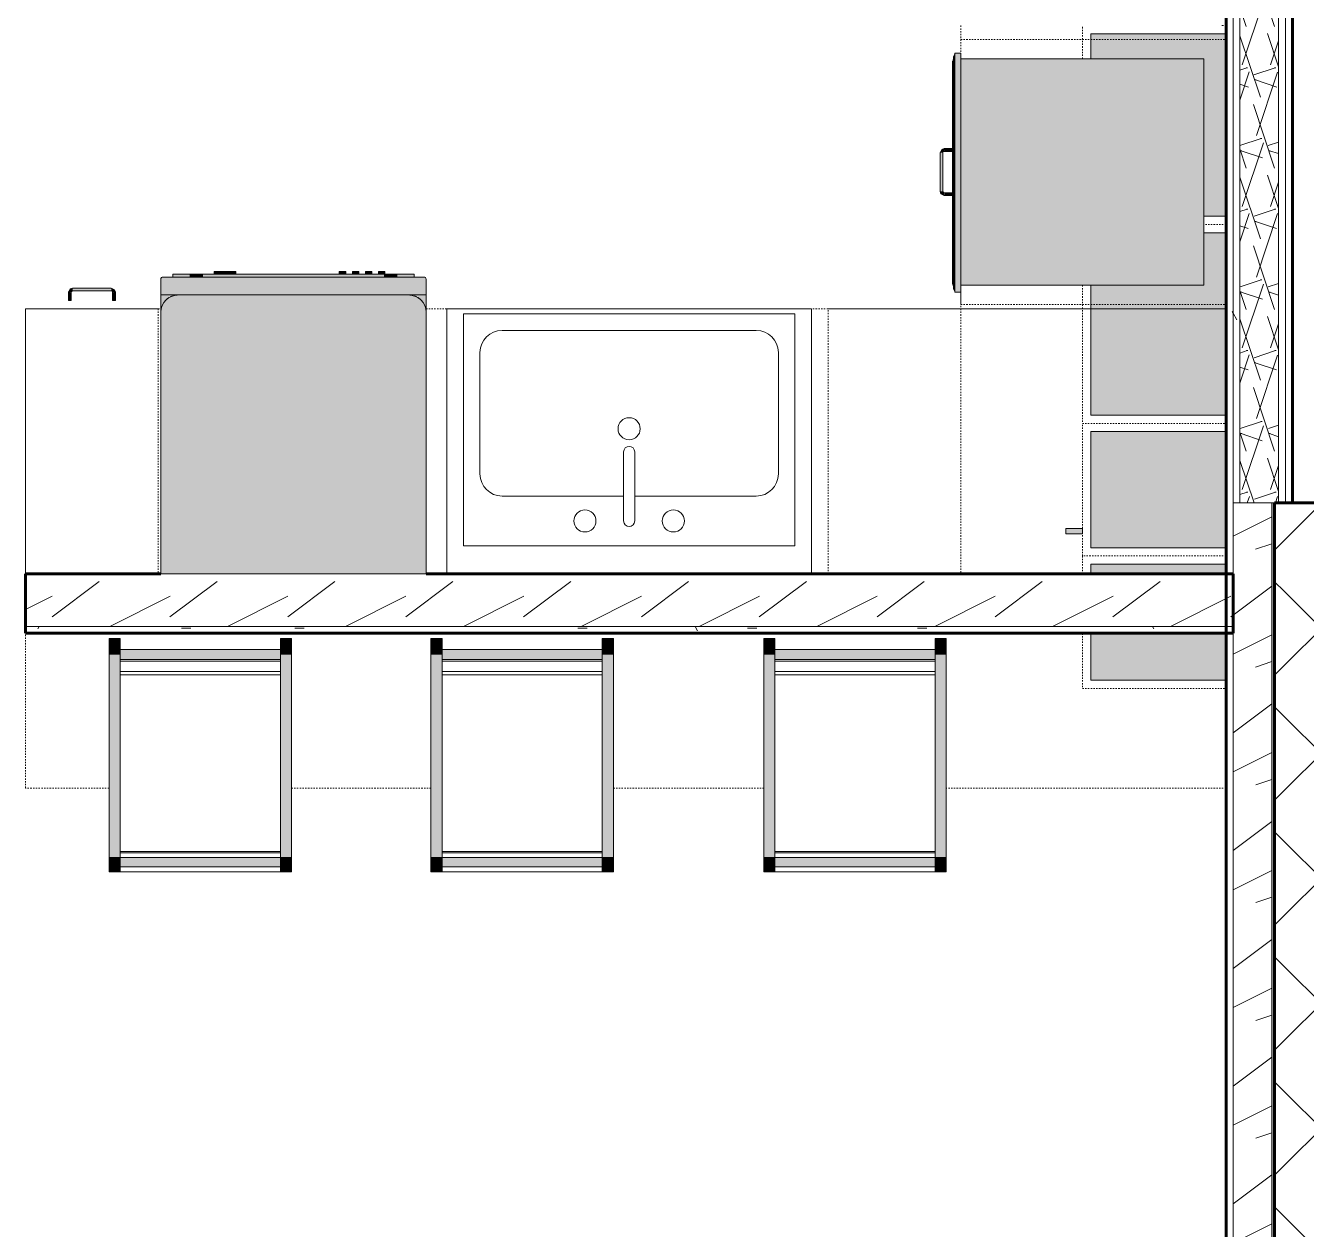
# Model space of a CAD drawing. Header units: inches. Extents: x -4169 to -1846, y 9706 to 12377.
# Drawn here: x -2753.3 to -2637.4, y 10195.8 to 10304.8 of the extents above; entities that cross this region are included whole.
import ezdxf

# ---------------------------------------------------------------- set-up
doc = ezdxf.new("R2010")
doc.units = ezdxf.units.IN
doc.header["$MEASUREMENT"] = 0
doc.linetypes.add('Dash', pattern=[0.25, 0.125, -0.125])
for name, color, linetype, lineweight in [('0-1', 7, 'Continuous', 5), ('0-2', 7, 'Continuous', 18), ('A-WALL', 113, 'Continuous', 18), ('A-WALL-10', 113, 'Continuous', 5), ('A-WALL-11', 113, 'Continuous', 60), ('A-WALL-3', 50, 'Continuous', 60), ('A-WALL-4', 7, 'Continuous', 18), ('A-WALL-PATT-1', 250, 'Continuous', 9), ('A-WALL-PATT-2', 253, 'Continuous', 9), ('A-WALL-PATT-3', 252, 'Continuous', 9), ('A-WALL-PATT-4', 111, 'Continuous', 9), ('I-FURN-1', 250, 'Continuous', 9), ('I-FURN-2', 9, 'Continuous', 9), ('I-WALL-3', 2, 'Continuous', 60), ('P-SANR-FIXT-2', 250, 'Continuous', 9), ('Q-CASE', 31, 'Continuous', 9), ('Q-CASE-1', 9, 'Continuous', 9), ('Q-CASE-3', 250, 'Continuous', 9), ('Q-CASE-4', 250, 'Dash', 9), ('Q-CASE-HDLN-1', 250, 'Dash', 9), ('Q-CASE-HDLN-2', 31, 'Continuous', 9), ('Q-SPCQ-1', 250, 'Continuous', 9), ('Q-SPCQ-2', 55, 'Continuous', 9)]:
    doc.layers.add(name, color=color, linetype=linetype, lineweight=lineweight)
pattern_1 = [(0, (0, 0), (20.48, 5.12), [0.845, -14.515, 0.845, -14.515, -81.92]), (0, (0, 0), (20.48, 5.12), [-30.72, 0.845, -29.875, 0.845, -14.515, -35.84]), (0, (0, 0), (20.48, 5.12), [-76.8, 0.845, -9.395, 0.845, -24.755]), (120, (7.68, 2.56), (-14.67405, 15.1762003), [0.845, -14.515, 0.845, -14.515, -81.92]), (120, (7.68, 2.56), (-14.67405, 15.1762003), [-30.72, 0.845, -29.875, 0.845, -14.515, -35.84]), (120, (7.68, 2.56), (-14.67405, 15.1762003), [-76.8, 0.845, -9.395, 0.845, -24.755]), (240, (10.24, 12.8), (-5.80595, -20.2962003), [0.845, -14.515, 0.845, -14.515, -81.92]), (240, (10.24, 12.8), (-5.80595, -20.2962003), [-30.72, 0.845, -29.875, 0.845, -14.515, -35.84]), (240, (10.24, 12.8), (-5.80595, -20.2962003), [-76.8, 0.845, -9.395, 0.845, -24.755])]
pattern_2 = [(216.87, (4.265, 10.662), (31.9871619, 21.32545714), [5.331, -47.981]), (206.565, (10.662, 7.464), (-10.662476, -10.6620098), [11.921, -11.921]), (198.435, (10.662, 2.132), (-21.3244936, -10.6625869), [6.744, -26.974])]
pattern_3 = [(45, (0, 0), (-5.656854, 5.656854), []), (135, (0, 0), (-5.656854, -5.656854), [])]

# ---------------------------------------------------------------- blocks, each defined once
blk = doc.blocks.new('OD_CW_Countertop - OD_CW_Countertop-2487816-ENLARGED RCP - 2ND FLOOR PLAN')
at = {"layer": 'Q-CASE-HDLN-1'}
for p, q in [((0.74, -4.62), (0.74, 19.38)), ((0.74, 19.38), (12.96, 19.38)), ((36.96, 19.38), (109.34, 19.38)), ((0.74, -24), (0.74, -10)), ((8.29, -24), (0.74, -24)), ((37.41, -24), (24.79, -24)), ((67.53, -24), (53.91, -24)), ((109.34, -24), (84.03, -24))]:
    blk.add_line(p, q, dxfattribs=at)
blk = doc.blocks.new('OD_CW_Countertop - OD_CW_Countertop-2386852-ENLARGED RCP - 2ND FLOOR PLAN')
at = {"layer": 'Q-CASE-HDLN-1'}
for p, q in [((0.74, 24), (0.74, 0)), ((70.36, 0), (70.36, 24)), ((0.74, 0), (14.74, 0)), ((44.74, 0), (47.24, 0)), ((68.86, 0), (70.36, 0))]:
    blk.add_line(p, q, dxfattribs=at)
blk = doc.blocks.new('Sink Kitchen-Single - 30_ x 21_-1372827-ENLARGED RCP - 2ND FLOOR PLAN')
at = {"layer": 'P-SANR-FIXT-2'}
for p, q in [((-14.38, 10.41), (15.62, 10.41)), ((-14.38, -10.59), (-14.38, 10.41)), ((15.62, 10.41), (15.62, -10.59)), ((-10.88, 8.91), (12.12, 8.91)), ((-12.88, -4.09), (-12.88, 6.91)), ((14.12, 6.91), (14.12, -4.09)), ((0.12, -8.34), (0.12, -2.09)), ((1.12, -8.34), (1.12, -2.09)), ((0.12, -6.09), (-10.88, -6.09)), ((12.12, -6.09), (1.12, -6.09)), ((15.62, -10.59), (-14.38, -10.59))]:
    blk.add_line(p, q, dxfattribs=at)
for centre, radius, start, end in [((-10.88, 6.91), 2, 90, 180), ((12.12, 6.91), 2, 360, 90), ((0.62, 0), 1, 360, 180), ((0.62, 0), 1, 180, 0), ((0.62, -2.09), 0.5, 360, 180), ((-10.88, -4.09), 2, 180, 270), ((12.12, -4.09), 2, 270, 0), ((-3.38, -8.34), 1, 360, 180), ((4.62, -8.34), 1, 0, 180), ((-3.38, -8.34), 1, 180, 0), ((0.62, -8.34), 0.5, 180, 0), ((4.62, -8.34), 1, 180, 0)]:
    blk.add_arc(centre, radius, start, end, dxfattribs=at)
blk = doc.blocks.new('Dishwasher_15404 - 34_ counter-1372825-ENLARGED RCP - 2ND FLOOR PLAN')
at = {"layer": 'Q-SPCQ-2'}
for points in [[(0, -24), (23.76, -23.99), (24.08, -23.95), (24.46, -23.79), (24.83, -23.48), (25.07, -23.15), (25.2, -22.77), (25.25, -22.43), (25.25, -1.57), (25.17, -1.1), (24.98, -0.71), (24.74, -0.42), (24.46, -0.21), (24.08, -0.05), (23.68, 0), (0, 0)], [(25.25, -22.43), (25.25, -24), (26.73, -23.98), (26.82, -23.94), (26.87, -23.8), (26.87, -0.15), (26.82, -0.06), (26.68, 0), (25.25, 0), (25.25, -15.8)], [(26.87, -2.61), (27.12, -2.61), (27.12, -1.09), (26.87, -1.09)], [(26.87, -3.02), (26.87, -3.81), (27.12, -3.81), (27.12, -2.61), (26.87, -2.63), (26.87, -2.99)], [(26.87, -20.19), (27.12, -20.19), (27.12, -3.81), (26.87, -3.81), (26.87, -15.8)], [(27.12, -5.55), (27.12, -5.81), (27.37, -5.81), (27.37, -4.82), (27.12, -4.82), (27.12, -5.32)], [(27.12, -6.5), (27.12, -6.79), (27.37, -6.79), (27.37, -5.81), (27.12, -5.81), (27.12, -6.3)], [(27.12, -16.74), (27.37, -16.74), (27.37, -16.15), (27.12, -16.15)], [(27.12, -17.92), (27.37, -17.92), (27.37, -17.33), (27.12, -17.33)], [(27.12, -19.1), (27.37, -19.1), (27.37, -18.51), (27.12, -18.51)], [(27.12, -20.28), (27.37, -20.28), (27.37, -19.69), (27.12, -19.69), (27.12, -20.19)], [(26.87, -20.22), (26.87, -21.39), (27.12, -21.39), (27.12, -20.19), (26.87, -20.19)], [(26.87, -21.39), (26.9, -22.91), (27.12, -22.91), (27.12, -21.39)]]:
    blk.add_hatch(color=256, dxfattribs=at).paths.add_polyline_path(points, flags=0)
h = blk.add_hatch(color=256, dxfattribs=at)
h.paths.add_polyline_path([(23.68, 0), (24.08, -0.05), (24.46, -0.21), (24.83, -0.52), (25.04, -0.79), (25.22, -1.25), (25.25, -1.31), (25.25, 0), (23.76, 0)], flags=0)
h.paths.add_polyline_path([(23.68, -24), (25.25, -24), (25.25, -22.43), (25.2, -22.83), (24.96, -23.33), (24.74, -23.58), (24.46, -23.79), (24.08, -23.95), (23.76, -23.99)], flags=0)
h = blk.add_hatch(color=256, dxfattribs=at)
h.paths.add_polyline_path([(25.07, -23.15), (25.12, -23.05), (25.13, -22.98)], flags=0)
h.paths.add_polyline_path([(25.2, -22.8), (25.22, -22.75), (25.2, -22.78)], flags=0)
at = {"layer": 'Q-SPCQ-1'}
for p, q in [((0, -24), (0, 0)), ((0, 0), (23.68, 0)), ((23.68, 0), (25.25, 0)), ((25.25, 0), (26.68, 0)), ((25.25, 0), (25.25, -1.57)), ((26.87, -0.2), (26.87, -23.8)), ((27.12, -1.09), (26.87, -1.09)), ((27.12, -2.61), (27.12, -1.09)), ((25.25, -1.57), (25.25, -22.43)), ((27.12, -3.81), (27.12, -2.61)), ((27.12, -20.19), (27.12, -3.81)), ((27.12, -4.82), (27.37, -4.82)), ((27.37, -5.81), (27.37, -4.82)), ((27.37, -6.79), (27.12, -6.79)), ((27.37, -6.79), (27.37, -5.81)), ((27.37, -16.15), (27.12, -16.15)), ((27.37, -16.74), (27.37, -16.15)), ((27.37, -16.74), (27.12, -16.74)), ((27.37, -17.33), (27.12, -17.33)), ((27.37, -17.92), (27.37, -17.33)), ((27.37, -17.92), (27.12, -17.92)), ((27.37, -18.51), (27.12, -18.51)), ((27.37, -19.1), (27.37, -18.51)), ((27.37, -19.1), (27.12, -19.1)), ((27.37, -19.69), (27.12, -19.69)), ((27.37, -20.28), (27.37, -19.69)), ((27.12, -21.39), (27.12, -20.19)), ((27.37, -20.28), (27.12, -20.28)), ((27.12, -22.91), (27.12, -21.39)), ((25.25, -22.43), (25.25, -24)), ((27.12, -22.91), (26.87, -22.91)), ((23.68, -24), (0, -24)), ((25.25, -24), (23.68, -24)), ((26.68, -24), (25.25, -24))]:
    blk.add_line(p, q, dxfattribs=at)
for centre, radius, start, end in [((26.68, -0.2), 0.197, 0, 90), ((23.68, -1.57), 1.57, 0, 90), ((23.68, -1.57), 1.57, 32.077, 42.3359), ((23.68, -1.57), 1.57, 17.8182, 27.5266), ((26.68, -0.2), 0.197, 15, 75), ((23.68, -1.57), 1.57, 0, 13.6425), ((23.68, -22.43), 1.57, 270, 0), ((23.68, -22.43), 1.57, 332.4734, 342.1818), ((23.68, -22.43), 1.57, 346.3575, 0), ((23.68, -22.43), 1.57, 317.6641, 327.923), ((26.68, -23.8), 0.197, 270, 0)]:
    blk.add_arc(centre, radius, start, end, dxfattribs=at)
blk = doc.blocks.new('Bar_Stool_6722_1_ - Bar_Stool_6722_1_-1372833-ENLARGED RCP - 2ND FLOOR PLAN')
at = {"layer": 'I-FURN-2'}
for points in [[(16, 0), (15.5, 0), (15.5, -0.75), (16.5, -0.75), (16.5, 0)], [(1, 0), (0, 0), (0, -0.75), (1, -0.75), (1, -0.46)], [(0, -0.75), (0, -1.3), (1, -1.3), (1, -0.75)], [(15.5, -0.46), (1, -0.46), (1, -1.3), (15.5, -1.3), (15.5, -0.75)], [(15.5, -0.75), (15.5, -1.3), (16.5, -1.3), (16.5, -0.75), (16, -0.75)], [(0, -1.3), (0, -19.69), (1, -19.69), (1, -1.3)], [(15.5, -1.3), (15.5, -19.69), (16.5, -19.69), (16.5, -1.3), (16, -1.3)], [(0, -19.69), (0, -20.14), (1, -20.14), (1, -19.69)], [(1, -19.22), (1, -20.14), (15.5, -20.14), (15.5, -19.22)], [(16, -19.69), (15.5, -19.7), (15.5, -20.14), (16.5, -20.14), (16.5, -19.69)], [(1, -20.14), (0, -20.14), (0, -21.13), (1, -21.13), (1, -20.56)], [(16, -20.14), (15.5, -20.14), (15.5, -21.13), (16.5, -21.13), (16.5, -20.14)]]:
    blk.add_hatch(color=256, dxfattribs=at).paths.add_polyline_path(points, flags=0)
at = {"layer": 'I-FURN-1'}
for p, q in [((0, 0), (0, -0.75)), ((0, 0), (1, 0)), ((1, -0.75), (1, 0)), ((0, -0.75), (0, -1.3)), ((1, -0.75), (0, -0.75)), ((15.5, 0), (1, 0)), ((15.5, -0.46), (1, -0.46)), ((1, -1.3), (1, -0.75)), ((15.5, 0), (15.5, -0.75)), ((15.5, 0), (16.5, 0)), ((15.5, -0.75), (15.5, -1.3)), ((16.5, -0.75), (15.5, -0.75)), ((16.5, -0.75), (16.5, 0)), ((16.5, -1.3), (16.5, -0.75)), ((0, -1.3), (0, -19.69)), ((1, -1.3), (0, -1.3)), ((1, -1.3), (15.5, -1.3)), ((1, -19.69), (1, -1.3)), ((15.5, -1.73), (1, -1.73)), ((15.5, -1.83), (1, -1.83)), ((15.5, -1.3), (15.5, -19.69)), ((16.5, -1.3), (15.5, -1.3)), ((16.5, -19.69), (16.5, -1.3)), ((15.5, -17.83), (1, -17.83)), ((15.5, -18.13), (1, -18.13)), ((1, -19.69), (0, -19.69)), ((0, -19.69), (0, -20.14)), ((15.5, -19.07), (1, -19.07)), ((15.5, -19.22), (1, -19.22)), ((1, -20.14), (1, -19.69)), ((15.5, -19.69), (15.5, -20.14)), ((16.5, -19.69), (15.5, -19.69)), ((16.5, -20.14), (16.5, -19.69)), ((0, -20.14), (0, -21.13)), ((1, -20.14), (0, -20.14)), ((1, -20.14), (15.5, -20.14)), ((1, -21.13), (1, -20.14)), ((15.5, -20.14), (15.5, -21.13)), ((16.5, -20.14), (15.5, -20.14)), ((16.5, -21.13), (16.5, -20.14)), ((0, -21.13), (1, -21.13)), ((15.5, -21.13), (16.5, -21.13))]:
    blk.add_line(p, q, dxfattribs=at)
blk = doc.blocks.new('300 Series Wall Hung Cabinet_301 - 18_-V14-ENLARGED RCP - 2ND FLOOR PLAN')
at = {"layer": 'Q-CASE-1'}
blk.add_hatch(color=256, dxfattribs=at).paths.add_polyline_path([(-8.25, 0.19), (8.25, 0.19), (8.25, 12.44), (6, 12.44), (6, 2.19), (-8.25, 2.19)], flags=0)
at = {"layer": 'Q-CASE-3'}
for p, q in [((6, 12.44), (8.25, 12.44)), ((8.25, 12.44), (8.25, 0.19)), ((-8.25, 0.19), (-8.25, 2.19))]:
    blk.add_line(p, q, dxfattribs=at)
at = {"layer": 'Q-CASE-4'}
for p, q in [((6, 13.19), (9, 13.19)), ((-9, 0.19), (-9, 2.19)), ((9, 0.56), (9, 0.19))]:
    blk.add_line(p, q, dxfattribs=at)
blk = doc.blocks.new('300 Series Wall Hung Cabinet_301 - 18_-V15-ENLARGED RCP - 2ND FLOOR PLAN')
at = {"layer": 'Q-CASE-1'}
blk.add_hatch(color=256, dxfattribs=at).paths.add_polyline_path([(8.25, -0.19), (-8.25, -0.19), (-8.25, -2.19), (-3.5, -2.19), (-3.5, -12.44), (8.25, -12.44), (8.25, -4.79)], flags=0)
at = {"layer": 'Q-CASE-3'}
for p, q in [((-8.25, -2.19), (-8.25, -0.19)), ((8.25, -0.19), (8.25, -12.44)), ((8.25, -12.44), (-3.5, -12.44))]:
    blk.add_line(p, q, dxfattribs=at)
at = {"layer": 'Q-CASE-4'}
for p, q in [((-9, -0.19), (-9, -2.19)), ((9, -13.19), (9, -0.19)), ((-3.5, -13.19), (9, -13.19))]:
    blk.add_line(p, q, dxfattribs=at)
blk = doc.blocks.new('300 Series Wall Hung Cabinet_301 - 12_-V13-ENLARGED RCP - 2ND FLOOR PLAN')
at = {"layer": 'Q-CASE-1'}
for points in [[(-4, 13.19), (-3.51, 13.19), (-3.51, 14.69), (-4, 14.69)], [(-5.25, 0.19), (5.25, 0.19), (5.25, 12.44), (-5.25, 12.44), (-5.25, 0.56)]]:
    blk.add_hatch(color=256, dxfattribs=at).paths.add_polyline_path(points, flags=0)
at = {"layer": 'Q-CASE-3'}
for p, q in [((-3.51, 14.69), (-4, 14.69)), ((-4, 14.69), (-4, 13.19)), ((-3.51, 13.19), (-3.51, 14.69)), ((-4, 13.19), (-3.51, 13.19)), ((-5.25, 0.19), (-5.25, 12.44)), ((-5.25, 12.44), (5.25, 12.44)), ((5.25, 12.44), (5.25, 0.19))]:
    blk.add_line(p, q, dxfattribs=at)
at = {"layer": 'Q-CASE-4'}
for p, q in [((-6, 0.19), (-6, 13.19)), ((-6, 13.19), (6, 13.19)), ((6, 13.19), (6, 0.19))]:
    blk.add_line(p, q, dxfattribs=at)
blk = doc.blocks.new('300 Series Wall Hung Cabinet_301 - 12_-V16-ENLARGED RCP - 2ND FLOOR PLAN')
at = {"layer": 'Q-CASE-1'}
h = blk.add_hatch(color=256, dxfattribs=at)
h.paths.add_polyline_path([(5.25, -4.79), (5.25, -0.19), (1, -0.19), (1, -12.44), (5.25, -12.44)], flags=0)
h.paths.add_polyline_path([(-4.37, -4.79), (-4.37, -0.19), (-5.25, -0.19), (-5.25, -12.44), (-4.37, -12.44)], flags=0)
at = {"layer": 'Q-CASE-3'}
for p, q in [((-5.25, -12.44), (-5.25, -0.19)), ((5.25, -0.19), (5.25, -12.44)), ((-4.37, -12.44), (-5.25, -12.44)), ((5.25, -12.44), (1, -12.44))]:
    blk.add_line(p, q, dxfattribs=at)
at = {"layer": 'Q-CASE-4'}
for p, q in [((-6, -0.19), (-6, -13.19)), ((6, -13.19), (6, -0.19)), ((-6, -13.19), (-4.37, -13.19)), ((1, -13.19), (6, -13.19))]:
    blk.add_line(p, q, dxfattribs=at)
blk = doc.blocks.new('Base_Unit_4_drawer_12137 - 24_-2386625-ENLARGED RCP - 2ND FLOOR PLAN')
at = {"layer": 'Q-CASE'}
for points in [[(-1.38, 24.75), (-1.14, 24.75), (-1.15, 25.5), (-1.38, 25.5), (-1.38, 25.14)], [(-1.35, 25.5), (-1.15, 25.52), (-1.01, 25.69), (-1.01, 25.84), (-1.16, 25.81), (-1.28, 25.75), (-1.34, 25.61)], [(-1.01, 25.63), (2.49, 25.64), (2.49, 25.88), (-1.01, 25.86), (-1.01, 25.63)], [(2.49, 25.69), (2.51, 25.64), (2.68, 25.5), (2.83, 25.5), (2.79, 25.69), (2.72, 25.78), (2.6, 25.83), (2.49, 25.81), (2.49, 25.71)], [(2.62, 25.5), (2.63, 24.75), (2.86, 24.75), (2.85, 25.5), (2.63, 25.5)], [(-10.14, 24.54), (11.38, 24.56), (11.19, 24.59), (-9.92, 24.59), (-10.03, 24.56)], [(-10.14, 24.54), (-10.14, 24), (11.49, 24), (11.49, 24.54), (-9.51, 24.54)], [(-9.92, 24.59), (11.27, 24.59), (11.11, 24.67), (10.74, 24.67), (-9.76, 24.67), (-9.84, 24.64)], [(-9.66, 24.67), (10.92, 24.68), (10.74, 24.75), (-9.39, 24.75), (-9.57, 24.68)], [(-9.51, 2), (10.99, 2), (10.99, 24), (-9.51, 24), (-9.51, 4.6)]]:
    blk.add_hatch(color=256, dxfattribs=at).paths.add_polyline_path(points, flags=0)
at = {"layer": 'Q-CASE-HDLN-1'}
for p, q in [((12.74, 24), (-11.26, 24)), ((-11.26, 24), (-11.26, 0)), ((12.74, 24), (12.74, 0)), ((12.74, 0), (-11.26, 0))]:
    blk.add_line(p, q, dxfattribs=at)
at = {"layer": 'Q-CASE-HDLN-2'}
for p, q in [((-1.39, 25.5), (-1.34, 25.59)), ((-1.39, 25.5), (-1.34, 25.59)), ((-1.39, 25.5), (-1.34, 25.59)), ((-1.39, 24.75), (-1.39, 25.5)), ((-1.39, 24.75), (-1.39, 25.5)), ((-1.39, 24.75), (-1.39, 25.5)), ((-1.39, 24.75), (-1.39, 25.5)), ((-1.24, 25.8), (-1.01, 25.88)), ((-1.24, 25.8), (-1.01, 25.88)), ((-1.24, 25.8), (-1.01, 25.88)), ((-1.14, 25.5), (-1.14, 24.75)), ((-1.14, 25.5), (-1.14, 24.75)), ((-1.14, 25.5), (-1.14, 24.75)), ((-1.14, 25.5), (-1.14, 24.75)), ((-1.01, 25.63), (-1.05, 25.6)), ((-1.01, 25.63), (-1.05, 25.6)), ((-1.01, 25.63), (-1.05, 25.6)), ((-1.01, 25.88), (2.49, 25.88)), ((2.49, 25.63), (-1.01, 25.63)), ((2.49, 25.88), (2.58, 25.83)), ((2.49, 25.88), (2.58, 25.83)), ((2.49, 25.88), (2.58, 25.83)), ((2.61, 25.5), (2.59, 25.54)), ((2.61, 25.5), (2.59, 25.54)), ((2.61, 25.5), (2.59, 25.54)), ((2.61, 24.75), (2.61, 25.5)), ((2.61, 24.75), (2.61, 25.5)), ((2.61, 24.75), (2.61, 25.5)), ((2.61, 24.75), (2.61, 25.5)), ((2.79, 25.72), (2.86, 25.5)), ((2.79, 25.72), (2.86, 25.5)), ((2.79, 25.72), (2.86, 25.5)), ((2.86, 25.5), (2.86, 24.75)), ((2.86, 25.5), (2.86, 24.75)), ((2.86, 25.5), (2.86, 24.75)), ((2.86, 25.5), (2.86, 24.75)), ((-10.14, 24), (-10.14, 24.54)), ((-10.14, 24.54), (11.49, 24.54)), ((11.27, 24.59), (-9.92, 24.59)), ((-9.69, 24.67), (11.04, 24.67)), ((10.74, 24.75), (-9.39, 24.75)), ((11.49, 24.54), (11.49, 24)), ((-10.14, 24), (11.49, 24)), ((-9.51, 2), (-9.51, 24)), ((10.99, 24), (10.99, 2)), ((10.99, 2), (-9.51, 2))]:
    blk.add_line(p, q, dxfattribs=at)
at = {"layer": 'Q-CASE-HDLN-2', "flags": 128}
for points in [[(-1.39, 25.5), (-1.24, 25.8), (-1.01, 25.88)], [(-1.01, 25.63), (-1.12, 25.57), (-1.14, 25.5)], [(2.49, 25.88), (2.79, 25.72), (2.86, 25.5)], [(2.61, 25.5), (2.56, 25.61), (2.49, 25.63)]]:
    blk.add_lwpolyline(points, dxfattribs=at)
at = {"layer": 'Q-CASE-HDLN-2'}
for points in [[(-9.92, 24.59), (-9.95, 24.58), (-10.03, 24.55), (-10.1, 24.54), (-10.14, 24.54)], [(-9.66, 24.67), (-9.69, 24.67), (-9.76, 24.67), (-9.84, 24.64), (-9.9, 24.61), (-9.92, 24.59)], [(-9.76, 24.67), (-9.73, 24.67), (-9.69, 24.67), (-9.66, 24.67)], [(-9.66, 24.67), (-9.69, 24.67), (-9.73, 24.67), (-9.76, 24.67)], [(-9.76, 24.67), (-9.73, 24.67), (-9.69, 24.67), (-9.66, 24.67)], [(-9.66, 24.67), (-9.69, 24.67), (-9.73, 24.67), (-9.76, 24.67)], [(-9.76, 24.67), (-9.73, 24.67), (-9.69, 24.67), (-9.66, 24.67)], [(-9.39, 24.75), (-9.41, 24.73), (-9.47, 24.7), (-9.53, 24.68), (-9.57, 24.68)], [(10.74, 24.75), (10.76, 24.73), (10.82, 24.7), (10.88, 24.68), (10.92, 24.68)], [(11.01, 24.67), (11.05, 24.67), (11.11, 24.67), (11.19, 24.64), (11.25, 24.61), (11.27, 24.59)], [(11.01, 24.67), (11.04, 24.67), (11.08, 24.67), (11.11, 24.67)], [(11.01, 24.67), (11.05, 24.67), (11.08, 24.67), (11.11, 24.67)], [(11.01, 24.67), (11.04, 24.67), (11.08, 24.67), (11.11, 24.67)], [(11.01, 24.67), (11.05, 24.67), (11.08, 24.67), (11.11, 24.67)], [(11.01, 24.67), (11.04, 24.67), (11.08, 24.67), (11.11, 24.67)], [(11.27, 24.59), (11.31, 24.58), (11.38, 24.55), (11.45, 24.54), (11.49, 24.54)]]:
    blk.add_open_spline(points, degree=3, dxfattribs=at)
blk = doc.blocks.new('Vanity Cabinet-Double Door - 33_-2318066-ENLARGED RCP - 2ND FLOOR PLAN')
at = {"layer": 'Q-CASE-3'}
for p, q in [((-15.76, 24), (-15.76, 0)), ((17.24, 24), (-15.76, 24)), ((17.24, 0), (17.24, 24)), ((-15.76, 0), (17.24, 0))]:
    blk.add_line(p, q, dxfattribs=at)
blk = doc.blocks.new('Base Cabinet-Single Door - 12_-2208689-ENLARGED RCP - 2ND FLOOR PLAN')
at = {"layer": 'Q-CASE-4'}
for p, q in [((-5.26, -24), (-5.26, 0)), ((-5.26, 0), (6.74, 0)), ((6.74, 0), (6.74, -24)), ((6.74, -24), (-5.26, -24))]:
    blk.add_line(p, q, dxfattribs=at)
blk = doc.blocks.new('Drawer_Base_Cabinet_3_drawer_12205 - 12_-V18-ENLARGED RCP - 2ND FLOOR PLAN')
at = {"layer": 'Q-CASE'}
for points in [[(-1.29, 24.75), (-1.14, 24.75), (-1.15, 25.5), (-1.38, 25.5), (-1.37, 24.75), (-1.32, 24.75)], [(-1.23, 25.5), (-1.15, 25.52), (-1.01, 25.69), (-1.01, 25.84), (-1.16, 25.81), (-1.28, 25.75), (-1.34, 25.61), (-1.32, 25.5), (-1.23, 25.5)], [(2.49, 25.63), (2.49, 25.88), (-1.01, 25.86), (-1.01, 25.63), (1.97, 25.63)], [(2.74, 25.5), (2.83, 25.5), (2.79, 25.69), (2.72, 25.78), (2.6, 25.83), (2.49, 25.81), (2.51, 25.64), (2.68, 25.5), (2.71, 25.5)], [(2.63, 25.5), (2.54, 25.61), (2.5, 25.63), (2.62, 25.51)], [(2.71, 24.75), (2.86, 24.75), (2.85, 25.5), (2.62, 25.5), (2.63, 24.75), (2.7, 24.75)]]:
    blk.add_hatch(color=256, dxfattribs=at).paths.add_polyline_path(points, flags=0)
at = {"layer": 'Q-CASE-HDLN-1'}
for p, q in [((6.74, 24), (-5.26, 24)), ((-5.26, 24), (-5.26, 0)), ((6.74, 24), (6.74, 0)), ((6.74, 0), (-5.26, 0))]:
    blk.add_line(p, q, dxfattribs=at)
at = {"layer": 'Q-CASE-HDLN-2'}
for p, q in [((-1.39, 25.5), (-1.34, 25.59)), ((-1.39, 25.5), (-1.34, 25.59)), ((-1.39, 24.75), (-1.39, 25.5)), ((-1.39, 24.75), (-1.39, 25.5)), ((-1.39, 24.75), (-1.39, 25.5)), ((-1.24, 25.8), (-1.01, 25.88)), ((-1.24, 25.8), (-1.01, 25.88)), ((-1.14, 25.5), (-1.14, 24.75)), ((-1.14, 25.5), (-1.14, 24.75)), ((-1.14, 25.5), (-1.14, 24.75)), ((-1.01, 25.63), (-1.05, 25.6)), ((-1.01, 25.63), (-1.05, 25.6)), ((-1.01, 25.88), (2.49, 25.88)), ((2.49, 25.63), (-1.01, 25.63)), ((2.49, 25.88), (2.58, 25.83)), ((2.49, 25.88), (2.58, 25.83)), ((2.61, 25.5), (2.59, 25.54)), ((2.61, 25.5), (2.59, 25.54)), ((2.61, 24.75), (2.61, 25.5)), ((2.61, 24.75), (2.61, 25.5)), ((2.61, 24.75), (2.61, 25.5)), ((2.79, 25.72), (2.86, 25.5)), ((2.79, 25.72), (2.86, 25.5)), ((2.86, 25.5), (2.86, 24.75)), ((2.86, 25.5), (2.86, 24.75)), ((2.86, 25.5), (2.86, 24.75)), ((-1.39, 24.75), (-1.14, 24.75)), ((-1.38, 24.75), (-1.39, 24.75)), ((-1.39, 24.75), (-1.38, 24.75)), ((-1.38, 24.75), (-1.39, 24.75)), ((-1.39, 24.75), (-1.38, 24.75)), ((-1.38, 24.75), (-1.39, 24.75)), ((-1.14, 24.75), (-1.14, 24.75)), ((-1.14, 24.75), (-1.14, 24.75)), ((-1.14, 24.75), (-1.14, 24.75)), ((-1.14, 24.75), (-1.14, 24.75)), ((-1.14, 24.75), (-1.14, 24.75)), ((2.62, 24.75), (2.61, 24.75)), ((2.61, 24.75), (2.86, 24.75)), ((2.62, 24.75), (2.61, 24.75)), ((2.61, 24.75), (2.62, 24.75)), ((2.62, 24.75), (2.61, 24.75)), ((2.61, 24.75), (2.62, 24.75)), ((2.86, 24.75), (2.86, 24.75)), ((2.86, 24.75), (2.86, 24.75)), ((2.86, 24.75), (2.86, 24.75)), ((2.86, 24.75), (2.86, 24.75)), ((2.86, 24.75), (2.86, 24.75))]:
    blk.add_line(p, q, dxfattribs=at)
at = {"layer": 'Q-CASE-HDLN-2', "flags": 128}
for points in [[(-1.39, 25.5), (-1.24, 25.8), (-1.01, 25.88)], [(-1.01, 25.63), (-1.12, 25.57), (-1.14, 25.5)], [(2.49, 25.88), (2.79, 25.72), (2.86, 25.5)], [(2.61, 25.5), (2.56, 25.61), (2.49, 25.63)]]:
    blk.add_lwpolyline(points, dxfattribs=at)
blk = doc.blocks.new('CTR - 1st Phase - Unit Layouts_rvt-1-ENLARGED RCP - 2ND FLOOR PLAN')
at = {"layer": 'A-WALL-PATT-1'}
h = blk.add_hatch(dxfattribs=at)
h.set_pattern_fill('FP_1', color=256, style=0, pattern_type=2)
h.set_pattern_definition(pattern_1)
h.paths.add_polyline_path([(-2644.7, 10249.79), (-2644.7, 10250.41), (-2753.3, 10250.41), (-2753.3, 10249.79), (-2653.8, 10249.79)], flags=0)
at = {"layer": 'A-WALL-PATT-2'}
h = blk.add_hatch(dxfattribs=at)
h.set_pattern_fill('FP_2', color=256, style=0, pattern_type=2)
h.set_pattern_definition(pattern_2)
h.paths.add_polyline_path([(-2653.8, 10250.41), (-2644.07, 10250.41), (-2644.07, 10255.16), (-2753.3, 10255.16), (-2753.3, 10250.41), (-2683.7, 10250.41)], flags=0)
at = {"layer": 'A-WALL-3'}
for p, q in [((-2753.3, 10249.79), (-2753.3, 10255.16)), ((-2753.3, 10255.16), (-2741.07, 10255.16)), ((-2717.07, 10255.16), (-2644.07, 10255.16)), ((-2644.07, 10255.16), (-2644.07, 10249.79)), ((-2644.07, 10249.79), (-2753.3, 10249.79))]:
    blk.add_line(p, q, dxfattribs=at)
at = {"layer": 'A-WALL-4'}
blk.add_line((-2753.3, 10250.41), (-2644.07, 10250.41), dxfattribs=at)
at = {"layer": '0-2'}
for name, p, rotation in [('OD_CW_Countertop - OD_CW_Countertop-2386852-ENLARGED RCP - 2ND FLOOR PLAN', (-2668.7, 10349.53), 269.999999999984), ('300 Series Wall Hung Cabinet_301 - 18_-V14-ENLARGED RCP - 2ND FLOOR PLAN', (-2644.51, 10295.79), 89.99999999995772), ('Base_Unit_4_drawer_12137 - 24_-2386625-ENLARGED RCP - 2ND FLOOR PLAN', (-2644.7, 10290.8), 89.99999999995781), ('300 Series Wall Hung Cabinet_301 - 18_-V15-ENLARGED RCP - 2ND FLOOR PLAN', (-2644.51, 10277.79), 269.9999999999578), ('Dishwasher_15404 - 34_ counter-1372825-ENLARGED RCP - 2ND FLOOR PLAN', (-2741.07, 10255.16), 89.99999999997925), ('Base Cabinet-Single Door - 12_-2208689-ENLARGED RCP - 2ND FLOOR PLAN', (-2673.96, 10255.16), 180), ('300 Series Wall Hung Cabinet_301 - 12_-V13-ENLARGED RCP - 2ND FLOOR PLAN', (-2644.51, 10262.79), 89.99999999995772), ('300 Series Wall Hung Cabinet_301 - 12_-V16-ENLARGED RCP - 2ND FLOOR PLAN', (-2644.51, 10250.79), 269.9999999999578), ('Bar_Stool_6722_1_ - Bar_Stool_6722_1_-1372833-ENLARGED RCP - 2ND FLOOR PLAN', (-2729.25, 10228.2), 180), ('Bar_Stool_6722_1_ - Bar_Stool_6722_1_-1372833-ENLARGED RCP - 2ND FLOOR PLAN', (-2700.13, 10228.2), 180), ('Bar_Stool_6722_1_ - Bar_Stool_6722_1_-1372833-ENLARGED RCP - 2ND FLOOR PLAN', (-2670.01, 10228.2), 180)]:
    blk.add_blockref(name, p, dxfattribs=dict(at, rotation=rotation))
for name, p in [('Drawer_Base_Cabinet_3_drawer_12205 - 12_-V18-ENLARGED RCP - 2ND FLOOR PLAN', (-2748.04, 10255.16)), ('OD_CW_Countertop - OD_CW_Countertop-2487816-ENLARGED RCP - 2ND FLOOR PLAN', (-2754.04, 10259.79)), ('Vanity Cabinet-Double Door - 33_-2318066-ENLARGED RCP - 2ND FLOOR PLAN', (-2699.44, 10255.16)), ('Sink Kitchen-Single - 30_ x 21_-1372827-ENLARGED RCP - 2ND FLOOR PLAN', (-2699.32, 10268.3))]:
    blk.add_blockref(name, p, dxfattribs=at)
blk = doc.blocks.new('CTR - 1st Phase -Stairs _ Elevators_rvt-1-ENLARGED RCP - 2ND FLOOR PLAN')
at = {"layer": 'A-WALL-PATT-3'}
h = blk.add_hatch(dxfattribs=at)
h.set_pattern_fill('FP_52', color=256, style=0, pattern_type=2)
h.set_pattern_definition(pattern_3)
h.paths.add_polyline_path([(-2522.65, 10253.59), (-2520.32, 10253.59), (-2520.32, 10261.59), (-2584.32, 10261.59), (-2584.32, 10253.59), (-2522.7, 10253.59)], flags=0)
h.paths.add_polyline_path([(-2636.17, 10253.59), (-2624.32, 10253.59), (-2624.32, 10261.59), (-2640.32, 10261.59), (-2640.32, 10253.59), (-2639.7, 10253.59)], flags=0)
h = blk.add_hatch(dxfattribs=at)
h.set_pattern_fill('FP_52', color=256, style=0, pattern_type=2)
h.set_pattern_definition(pattern_3)
h.paths.add_polyline_path([(-2632.32, 10021.59), (-2632.32, 10253.59), (-2640.32, 10253.59), (-2640.32, 10021.59)], flags=0)
at = {"layer": 'A-WALL-3'}
for p, q in [((-2640.32, 10261.59), (-2624.32, 10261.59)), ((-2640.32, 10253.59), (-2640.32, 10261.59)), ((-2640.32, 10021.59), (-2640.32, 10253.59))]:
    blk.add_line(p, q, dxfattribs=at)

msp = doc.modelspace()

# ---------------------------------------------------------------- hatches: boundary and pattern name
at = {"layer": 'A-WALL-10'}
msp.add_hatch(color=256, dxfattribs=at).paths.add_polyline_path([(-2640.32, 10013.59), (-2640.32, 10261.59), (-2640.57, 10261.59), (-2640.57, 10013.59), (-2640.42, 10013.59)], flags=0)
at = {"layer": 'A-WALL-PATT-4'}
h = msp.add_hatch(dxfattribs=at)
h.set_pattern_fill('FP_1', color=256, style=0, pattern_type=2)
h.set_pattern_definition(pattern_1)
h.paths.add_polyline_path([(-2639.32, 10261.59), (-2639.32, 10380.16), (-2639.95, 10380.16), (-2639.95, 10261.59)], flags=0)
h = msp.add_hatch(dxfattribs=at)
h.set_pattern_fill('FP_1', color=256, style=0, pattern_type=2)
h.set_pattern_definition(pattern_1)
h.paths.add_polyline_path([(-2638.7, 10261.59), (-2638.7, 10380.79), (-2639.32, 10380.79), (-2639.32, 10261.59)], flags=0)
h = msp.add_hatch(dxfattribs=at)
h.set_pattern_fill('FP_4', color=256, style=0, pattern_type=2)
h.set_pattern_definition([(161.57, (0.32, 0.32), (-2.560496185, -0.000537386), [0, -18.214, 2.022, 0]), (18.43, (-0.32, 0.32), (-2.560496185, 0.000537386), [0, -18.214, 2.022, 0]), (108.43, (0.32, 0.32), (1.27922091, -6.400876726), [6.07, -14.166]), (71.57, (-0.32, 0.32), (1.27922091, 6.400876726), [6.07, -14.166])])
h.paths.add_polyline_path([(-2639.95, 10261.59), (-2639.95, 10379.54), (-2643.45, 10379.54), (-2643.45, 10261.59), (-2640.32, 10261.59)], flags=0)
h = msp.add_hatch(dxfattribs=at)
h.set_pattern_fill('FP_1', color=256, style=0, pattern_type=2)
h.set_pattern_definition(pattern_1)
h.paths.add_polyline_path([(-2644.07, 10261.59), (-2644.07, 10373.41), (-2644.7, 10373.41), (-2644.7, 10261.59)], flags=0)
h = msp.add_hatch(dxfattribs=at)
h.set_pattern_fill('FP_1', color=256, style=0, pattern_type=2)
h.set_pattern_definition(pattern_1)
h.paths.add_polyline_path([(-2644.07, 10261.59), (-2643.45, 10261.59), (-2643.45, 10374.04), (-2644.07, 10374.04), (-2644.07, 10263.95)], flags=0)
h = msp.add_hatch(dxfattribs=at)
h.set_pattern_fill('FP_1', color=256, style=0, pattern_type=2)
h.set_pattern_definition(pattern_1)
h.paths.add_polyline_path([(-2644.07, 10013.59), (-2644.07, 10250.41), (-2644.7, 10250.41), (-2644.7, 10013.59)], flags=0)
h.paths.add_polyline_path([(-2644.7, 10255.16), (-2644.07, 10255.16), (-2644.07, 10261.59), (-2644.7, 10261.59)], flags=0)
h = msp.add_hatch(dxfattribs=at)
h.set_pattern_fill('FP_2', color=256, style=0, pattern_type=2)
h.set_pattern_definition(pattern_2)
h.paths.add_polyline_path([(-2640.57, 10013.59), (-2640.57, 10261.59), (-2644.07, 10261.59), (-2644.07, 10013.59)], flags=0)

# ---------------------------------------------------------------- linework, layer by layer
at = {"layer": 'A-WALL'}
for p, q in [((-2639.32, 10261.59), (-2639.32, 10380.16)), ((-2639.95, 10261.59), (-2639.95, 10379.54)), ((-2644.07, 10373.41), (-2644.07, 10013.59)), ((-2643.45, 10261.59), (-2643.45, 10374.04)), ((-2640.32, 10261.59), (-2644.07, 10261.59)), ((-2640.57, 10261.59), (-2640.57, 10013.59))]:
    msp.add_line(p, q, dxfattribs=at)
at = {"layer": 'A-WALL-11'}
for p, q in [((-2644.7, 10013.59), (-2644.7, 10261.59)), ((-2640.32, 10261.59), (-2640.32, 10013.59))]:
    msp.add_line(p, q, dxfattribs=at)
at = {"layer": 'I-WALL-3'}
for p, q in [((-2638.7, 10380.79), (-2638.7, 10261.59)), ((-2644.7, 10261.59), (-2644.7, 10372.79)), ((-2638.7, 10261.59), (-2640.32, 10261.59))]:
    msp.add_line(p, q, dxfattribs=at)

# ---------------------------------------------------------------- block references
at = {"layer": '0-1'}
for name in ['CTR - 1st Phase -Stairs _ Elevators_rvt-1-ENLARGED RCP - 2ND FLOOR PLAN', 'CTR - 1st Phase - Unit Layouts_rvt-1-ENLARGED RCP - 2ND FLOOR PLAN']:
    msp.add_blockref(name, (0, 0), dxfattribs=at)

doc.saveas('drawing.dxf')
